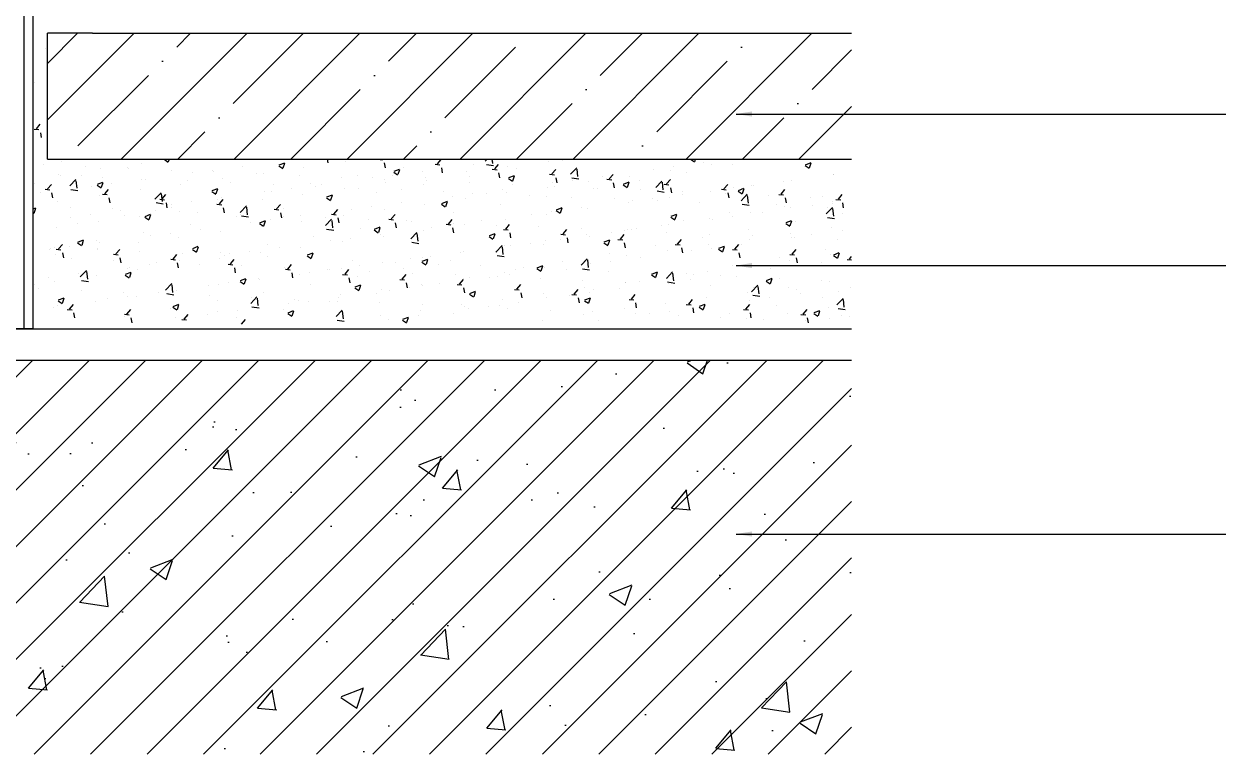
# Model space of a CAD drawing. Header units: metres. Extents: x 179535 to 180682, y 160703 to 163092.
# Drawn here: x 180025.4 to 180215.3, y 160746.4 to 160862.5 of the extents above; entities that cross this region are included whole.
import ezdxf

# ---------------------------------------------------------------- set-up
doc = ezdxf.new("R2010")
doc.units = ezdxf.units.M
for name, color, linetype in [('0节点3', 3, 'Continuous'), ('0节点填充', 251, 'Continuous'), ('10', 8, 'Continuous'), ('18', 4, 'Continuous'), ('3', 2, 'Continuous'), ('7', 7, 'Continuous')]:
    doc.layers.add(name, color=color, linetype=linetype)
doc.dimstyles.get("Standard").update_dxf_attribs({"dimtxt": 2.5, "dimasz": 2.5, "dimexe": 1.25, "dimexo": 0.625, "dimtad": 1, "dimcen": 2.5, "dimazin": 3, "dimtfac": 1, "dimtmove": 0, "dimatfit": 3})

msp = doc.modelspace()

# ---------------------------------------------------------------- hatches: boundary and pattern name
at = {"layer": '0节点填充'}
h = msp.add_hatch(dxfattribs=at)
h.set_pattern_fill('ANSI35', scale=2)
h.paths.add_polyline_path([(180156.97, 160861.05), (180036.27, 160861.05), (180029.11, 160861.05), (180029.11, 160841.05), (180156.97, 160841.05)])
h = msp.add_hatch(dxfattribs=at)
h.set_pattern_fill('ANSI31', scale=2)
h.paths.add_polyline_path([(179547.77, 160809.05), (179547.77, 160746.37), (180156.97, 160746.37), (180156.97, 160809.05)])
h = msp.add_hatch(dxfattribs=at)
h.set_pattern_fill('AR-CONC', scale=0.2)
h.paths.add_polyline_path([(179547.77, 160809.05), (179547.77, 160746.37), (180156.97, 160746.37), (180156.97, 160809.05)])

# ---------------------------------------------------------------- linework, layer by layer
at = {"layer": '0节点3'}
for p, q in [((180025.41, 160814.05, -6), (180025.36, 160979.97, -6.32)), ((180026.77, 160864.05, -5.67), (180026.77, 160814.05, -5.67)), ((180026.77, 160814.05, -5.67), (179976.77, 160814.05, -5.67))]:
    msp.add_line(p, q, dxfattribs=at)
at = {"layer": '0节点填充'}
for p, q in [((180028.76, 160858.63, -5.67), (180028.76, 160858.63, -5.67)), ((180027.09, 160853.23, -5.67), (180027.09, 160853.23, -5.67)), ((180026.97, 160845.79, -5.67), (180027.72, 160845.73, -5.67)), ((180027.35, 160845.84, -5.67), (180027.96, 160846.57, -5.67)), ((180028.18, 160844.45, -5.67), (180028.03, 160845.24, -5.67)), ((180028.44, 160840.14, -5.67), (180028.44, 160840.14, -5.67)), ((180031.4, 160840.7, -5.67), (180031.4, 160840.7, -5.67)), ((180035.22, 160839.85, -5.67), (180035.22, 160839.85, -5.67)), ((180037.51, 160839.5, -5.67), (180037.51, 160839.5, -5.67)), ((180041.87, 160839.69, -5.67), (180041.87, 160839.69, -5.67)), ((180041.99, 160839.57, -5.67), (180041.99, 160839.57, -5.67)), ((180044.03, 160840.39, -5.67), (180044.03, 160840.39, -5.67)), ((180047.66, 160841, -5.67), (180048.29, 160840.57, -5.67)), ((180048.36, 160840.66, -5.67), (180048.49, 160841.05, -5.67)), ((180049.27, 160840.96, -5.67), (180049.27, 160840.96, -5.67)), ((180060.08, 160839.91, -5.67), (180060.08, 160839.91, -5.67)), ((180065.91, 160839.98, -5.67), (180066.54, 160839.56, -5.67)), ((180065.96, 160840.12, -5.67), (180066.85, 160840.46, -5.67)), ((180066.61, 160839.64, -5.67), (180066.87, 160840.41, -5.67)), ((180068.1, 160840.97, -5.67), (180068.1, 160840.97, -5.67)), ((180069.82, 160839.63, -5.67), (180069.82, 160839.63, -5.67)), ((180073.72, 160840.46, -5.67), (180073.61, 160841.05, -5.67)), ((180076.42, 160840.59, -5.67), (180076.42, 160840.59, -5.67)), ((180081.62, 160841.01, -5.67), (180082.38, 160840.94, -5.67)), ((180082.83, 160839.67, -5.67), (180082.69, 160840.46, -5.67)), ((180084.22, 160839.1, -5.67), (180085.1, 160839.45, -5.67)), ((180084.86, 160838.62, -5.67), (180085.12, 160839.39, -5.67)), ((180085.78, 160839.74, -5.67), (180085.78, 160839.74, -5.67)), ((180090.73, 160840.21, -5.67), (180091.49, 160840.15, -5.67)), ((180091.11, 160840.26, -5.67), (180091.72, 160840.99, -5.67)), ((180091.94, 160838.87, -5.67), (180091.8, 160839.66, -5.67)), ((180093.19, 160841.01, -5.67), (180093.19, 160841.01, -5.67)), ((180096.78, 160840.17, -5.67), (180096.78, 160840.17, -5.67)), ((180098.73, 160840.72, -5.67), (180099.04, 160841.05, -5.67)), ((180098.92, 160840.17, -5.67), (180100.05, 160840, -5.67)), ((180099.91, 160840.36, -5.67), (180099.83, 160841.05, -5.67)), ((180099.84, 160839.42, -5.67), (180100.6, 160839.35, -5.67)), ((180099.96, 160840.59, -5.67), (180099.96, 160840.59, -5.67)), ((180100.22, 160839.47, -5.67), (180100.83, 160840.2, -5.67)), ((180102.32, 160839.91, -5.67), (180102.32, 160839.91, -5.67)), ((180103.64, 160839.49, -5.67), (180103.64, 160839.49, -5.67)), ((180108.73, 160840.73, -5.67), (180108.73, 160840.73, -5.67)), ((180109.33, 160838.67, -5.67), (180109.94, 160839.4, -5.67)), ((180111.05, 160840.76, -5.67), (180111.05, 160840.76, -5.67)), ((180112.28, 160838.62, -5.67), (180113.27, 160839.65, -5.67)), ((180113.46, 160838.26, -5.67), (180113.32, 160839.46, -5.67)), ((180125.46, 160839.38, -5.67), (180125.46, 160839.38, -5.67)), ((180128.64, 160839.8, -5.67), (180128.64, 160839.8, -5.67)), ((180131.34, 160841.03, -5.67), (180131.97, 160840.6, -5.67)), ((180132.03, 160840.68, -5.67), (180132.16, 160841.05, -5.67)), ((180133.45, 160840.43, -5.67), (180133.45, 160840.43, -5.67)), ((180134.71, 160840.11, -5.67), (180134.71, 160840.11, -5.67)), ((180138.11, 160840.13, -5.67), (180138.11, 160840.13, -5.67)), ((180141.23, 160841, -5.67), (180141.23, 160841, -5.67)), ((180149.59, 160840.01, -5.67), (180150.22, 160839.59, -5.67)), ((180149.64, 160840.15, -5.67), (180150.53, 160840.49, -5.67)), ((180150.29, 160839.67, -5.67), (180150.54, 160840.43, -5.67)), ((180030.91, 160838.54, -5.67), (180030.91, 160838.54, -5.67)), ((180031.11, 160838.43, -5.67), (180031.11, 160838.43, -5.67)), ((180032.64, 160836.76, -5.67), (180033.63, 160837.79, -5.67)), ((180033.82, 160836.39, -5.67), (180033.68, 160837.6, -5.67)), ((180034.46, 160838.42, -5.67), (180034.46, 160838.42, -5.67)), ((180037.89, 160838.15, -5.67), (180037.89, 160838.15, -5.67)), ((180044.07, 160837.8, -5.67), (180044.07, 160837.8, -5.67)), ((180044.67, 160837.86, -5.67), (180044.67, 160837.86, -5.67)), ((180048.77, 160839.28, -5.67), (180048.77, 160839.28, -5.67)), ((180051.45, 160837.58, -5.67), (180051.45, 160837.58, -5.67)), ((180052.09, 160838.86, -5.67), (180052.09, 160838.86, -5.67)), ((180055.27, 160839.28, -5.67), (180055.27, 160839.28, -5.67)), ((180055.55, 160838.99, -5.67), (180055.55, 160838.99, -5.67)), ((180056.89, 160837.93, -5.67), (180056.89, 160837.93, -5.67)), ((180062.33, 160838.71, -5.67), (180062.33, 160838.71, -5.67)), ((180063.41, 160838.82, -5.67), (180063.41, 160838.82, -5.67)), ((180069.11, 160838.42, -5.67), (180069.11, 160838.42, -5.67)), ((180075.89, 160838.14, -5.67), (180075.89, 160838.14, -5.67)), ((180078.38, 160838.47, -5.67), (180078.38, 160838.47, -5.67)), ((180080.77, 160838.07, -5.67), (180080.77, 160838.07, -5.67)), ((180082.67, 160837.85, -5.67), (180082.67, 160837.85, -5.67)), ((180083.95, 160838.48, -5.67), (180083.95, 160838.48, -5.67)), ((180084.16, 160838.97, -5.67), (180084.79, 160838.54, -5.67)), ((180088.76, 160839.12, -5.67), (180088.76, 160839.12, -5.67)), ((180089.2, 160838.07, -5.67), (180089.2, 160838.07, -5.67)), ((180089.45, 160837.56, -5.67), (180089.45, 160837.56, -5.67)), ((180095.8, 160839.02, -5.67), (180095.8, 160839.02, -5.67)), ((180096.23, 160838.22, -5.67), (180096.23, 160838.22, -5.67)), ((180101.05, 160838.07, -5.67), (180100.9, 160838.87, -5.67)), ((180102.41, 160837.95, -5.67), (180103.04, 160837.52, -5.67)), ((180102.47, 160838.09, -5.67), (180103.36, 160838.43, -5.67)), ((180103.11, 160837.6, -5.67), (180103.37, 160838.37, -5.67)), ((180108.95, 160838.62, -5.67), (180109.71, 160838.55, -5.67)), ((180110.16, 160837.27, -5.67), (180110.01, 160838.07, -5.67)), ((180112.47, 160838.07, -5.67), (180113.6, 160837.89, -5.67)), ((180112.63, 160837.69, -5.67), (180112.63, 160837.69, -5.67)), ((180115.17, 160837.45, -5.67), (180115.17, 160837.45, -5.67)), ((180117.44, 160838.32, -5.67), (180117.44, 160838.32, -5.67)), ((180118.06, 160837.82, -5.67), (180118.82, 160837.76, -5.67)), ((180118.44, 160837.87, -5.67), (180119.05, 160838.6, -5.67)), ((180121.69, 160838.34, -5.67), (180121.69, 160838.34, -5.67)), ((180123.3, 160837.59, -5.67), (180123.3, 160837.59, -5.67)), ((180125.84, 160836.52, -5.67), (180126.82, 160837.55, -5.67)), ((180127.55, 160837.08, -5.67), (180128.16, 160837.81, -5.67)), ((180128.11, 160839.16, -5.67), (180128.11, 160839.16, -5.67)), ((180130.71, 160838.86, -5.67), (180130.71, 160838.86, -5.67)), ((180146.12, 160837.53, -5.67), (180146.12, 160837.53, -5.67)), ((180147.49, 160837.59, -5.67), (180147.49, 160837.59, -5.67)), ((180154.08, 160838.54, -5.67), (180154.08, 160838.54, -5.67)), ((180154.14, 160838.59, -5.67), (180154.14, 160838.59, -5.67)), ((180027.06, 160837.14, -5.67), (180027.06, 160837.14, -5.67)), ((180028.06, 160835.7, -5.67), (180028.06, 160835.7, -5.67)), ((180028.73, 160836.24, -5.67), (180029.49, 160836.17, -5.67)), ((180029.11, 160836.29, -5.67), (180029.72, 160837.02, -5.67)), ((180029.94, 160834.89, -5.67), (180029.79, 160835.69, -5.67)), ((180032.83, 160836.21, -5.67), (180033.96, 160836.03, -5.67)), ((180036.08, 160836.75, -5.67), (180036.08, 160836.75, -5.67)), ((180036.99, 160836.9, -5.67), (180037.62, 160836.48, -5.67)), ((180037.04, 160837.04, -5.67), (180037.93, 160837.38, -5.67)), ((180037.69, 160836.56, -5.67), (180037.94, 160837.33, -5.67)), ((180038.22, 160835.49, -5.67), (180038.83, 160836.22, -5.67)), ((180039.26, 160837.17, -5.67), (180039.26, 160837.17, -5.67)), ((180043.88, 160836.16, -5.67), (180043.88, 160836.16, -5.67)), ((180046.2, 160834.66, -5.67), (180047.18, 160835.69, -5.67)), ((180050.29, 160836.98, -5.67), (180050.29, 160836.98, -5.67)), ((180055.24, 160835.89, -5.67), (180055.87, 160835.46, -5.67)), ((180055.29, 160836.03, -5.67), (180056.18, 160836.37, -5.67)), ((180055.94, 160835.54, -5.67), (180056.19, 160836.31, -5.67)), ((180058.23, 160837.29, -5.67), (180058.23, 160837.29, -5.67)), ((180063.56, 160835.92, -5.67), (180063.56, 160835.92, -5.67)), ((180064.76, 160835.96, -5.67), (180064.76, 160835.96, -5.67)), ((180065.01, 160837, -5.67), (180065.01, 160837, -5.67)), ((180067.94, 160836.38, -5.67), (180067.94, 160836.38, -5.67)), ((180070.97, 160837.2, -5.67), (180070.97, 160837.2, -5.67)), ((180071.79, 160836.72, -5.67), (180071.79, 160836.72, -5.67)), ((180072.75, 160837.01, -5.67), (180072.75, 160837.01, -5.67)), ((180076.26, 160836.36, -5.67), (180076.26, 160836.36, -5.67)), ((180078.57, 160836.43, -5.67), (180078.57, 160836.43, -5.67)), ((180081.42, 160835.68, -5.67), (180081.42, 160835.68, -5.67)), ((180082.79, 160837.25, -5.67), (180082.79, 160837.25, -5.67)), ((180085.35, 160836.14, -5.67), (180085.35, 160836.14, -5.67)), ((180088.83, 160836.95, -5.67), (180088.83, 160836.95, -5.67)), ((180092.13, 160835.86, -5.67), (180092.13, 160835.86, -5.67)), ((180096.23, 160837.28, -5.67), (180096.23, 160837.28, -5.67)), ((180096.62, 160835.58, -5.67), (180096.62, 160835.58, -5.67)), ((180098.91, 160835.57, -5.67), (180098.91, 160835.57, -5.67)), ((180101.43, 160836.22, -5.67), (180101.43, 160836.22, -5.67)), ((180102.16, 160835.68, -5.67), (180102.16, 160835.68, -5.67)), ((180103.01, 160836.99, -5.67), (180103.01, 160836.99, -5.67)), ((180108.58, 160836.5, -5.67), (180108.58, 160836.5, -5.67)), ((180109.45, 160837.27, -5.67), (180109.45, 160837.27, -5.67)), ((180109.79, 160836.7, -5.67), (180109.79, 160836.7, -5.67)), ((180115.9, 160836.32, -5.67), (180115.9, 160836.32, -5.67)), ((180116.57, 160836.42, -5.67), (180116.57, 160836.42, -5.67)), ((180119.27, 160836.48, -5.67), (180119.12, 160837.27, -5.67)), ((180120.66, 160836.93, -5.67), (180121.3, 160836.51, -5.67)), ((180120.72, 160837.07, -5.67), (180121.61, 160837.41, -5.67)), ((180121.36, 160836.59, -5.67), (180121.62, 160837.35, -5.67)), ((180123.35, 160836.13, -5.67), (180123.35, 160836.13, -5.67)), ((180126.03, 160835.97, -5.67), (180127.16, 160835.79, -5.67)), ((180127.02, 160836.15, -5.67), (180126.88, 160837.36, -5.67)), ((180127.17, 160837.03, -5.67), (180127.93, 160836.96, -5.67)), ((180128.38, 160835.68, -5.67), (180128.23, 160836.48, -5.67)), ((180130.13, 160835.84, -5.67), (180130.13, 160835.84, -5.67)), ((180134.55, 160835.88, -5.67), (180134.55, 160835.88, -5.67)), ((180136.28, 160836.23, -5.67), (180137.04, 160836.16, -5.67)), ((180136.66, 160836.28, -5.67), (180137.27, 160837.01, -5.67)), ((180136.91, 160835.56, -5.67), (180136.91, 160835.56, -5.67)), ((180137.49, 160834.88, -5.67), (180137.34, 160835.68, -5.67)), ((180138.13, 160836.48, -5.67), (180138.13, 160836.48, -5.67)), ((180138.92, 160835.92, -5.67), (180139.55, 160835.49, -5.67)), ((180138.97, 160836.05, -5.67), (180139.86, 160836.39, -5.67)), ((180139.61, 160835.57, -5.67), (180139.87, 160836.34, -5.67)), ((180141.07, 160836.78, -5.67), (180141.07, 160836.78, -5.67)), ((180141.31, 160836.9, -5.67), (180141.31, 160836.9, -5.67)), ((180145.77, 160835.48, -5.67), (180146.38, 160836.21, -5.67)), ((180030.76, 160834.32, -5.67), (180030.76, 160834.32, -5.67)), ((180037.36, 160835.27, -5.67), (180037.36, 160835.27, -5.67)), ((180037.84, 160835.44, -5.67), (180038.6, 160835.38, -5.67)), ((180039.05, 160834.1, -5.67), (180038.9, 160834.89, -5.67)), ((180046.39, 160834.11, -5.67), (180047.52, 160833.93, -5.67)), ((180046.95, 160834.64, -5.67), (180047.71, 160834.58, -5.67)), ((180047.38, 160834.29, -5.67), (180047.24, 160835.5, -5.67)), ((180047.33, 160834.7, -5.67), (180047.94, 160835.42, -5.67)), ((180048.16, 160833.3, -5.67), (180048.01, 160834.1, -5.67)), ((180048.75, 160833.85, -5.67), (180048.75, 160833.85, -5.67)), ((180051.93, 160834.27, -5.67), (180051.93, 160834.27, -5.67)), ((180056.06, 160833.85, -5.67), (180056.81, 160833.78, -5.67)), ((180056.16, 160834.65, -5.67), (180056.16, 160834.65, -5.67)), ((180056.44, 160833.9, -5.67), (180057.05, 160834.63, -5.67)), ((180056.73, 160833.7, -5.67), (180056.73, 160833.7, -5.67)), ((180056.74, 160834.9, -5.67), (180056.74, 160834.9, -5.67)), ((180063.25, 160834.59, -5.67), (180063.25, 160834.59, -5.67)), ((180065.54, 160833.1, -5.67), (180066.16, 160833.83, -5.67)), ((180069.67, 160835.41, -5.67), (180069.67, 160835.41, -5.67)), ((180073.49, 160834.87, -5.67), (180074.12, 160834.44, -5.67)), ((180073.54, 160835.01, -5.67), (180074.43, 160835.35, -5.67)), ((180074.01, 160834.41, -5.67), (180074.01, 160834.41, -5.67)), ((180074.19, 160834.53, -5.67), (180074.45, 160835.29, -5.67)), ((180085.42, 160834.11, -5.67), (180085.42, 160834.11, -5.67)), ((180089.05, 160833.84, -5.67), (180089.05, 160833.84, -5.67)), ((180091.74, 160833.85, -5.67), (180092.37, 160833.43, -5.67)), ((180091.8, 160833.99, -5.67), (180092.69, 160834.33, -5.67)), ((180092.44, 160833.51, -5.67), (180092.7, 160834.28, -5.67)), ((180093.44, 160835.16, -5.67), (180093.44, 160835.16, -5.67)), ((180095.64, 160834.79, -5.67), (180095.64, 160834.79, -5.67)), ((180101.08, 160833.78, -5.67), (180101.08, 160833.78, -5.67)), ((180105.69, 160835.28, -5.67), (180105.69, 160835.28, -5.67)), ((180108.49, 160835.05, -5.67), (180108.49, 160835.05, -5.67)), ((180112.47, 160835, -5.67), (180112.47, 160835, -5.67)), ((180119.25, 160834.71, -5.67), (180119.25, 160834.71, -5.67)), ((180121.54, 160834.12, -5.67), (180121.54, 160834.12, -5.67)), ((180122.12, 160834.37, -5.67), (180122.12, 160834.37, -5.67)), ((180125.3, 160834.79, -5.67), (180125.3, 160834.79, -5.67)), ((180126.03, 160834.42, -5.67), (180126.03, 160834.42, -5.67)), ((180127.95, 160834.93, -5.67), (180127.95, 160834.93, -5.67)), ((180130.11, 160835.42, -5.67), (180130.11, 160835.42, -5.67)), ((180132.81, 160834.14, -5.67), (180132.81, 160834.14, -5.67)), ((180139.39, 160834.42, -5.67), (180140.38, 160835.45, -5.67)), ((180139.58, 160833.87, -5.67), (180140.71, 160833.69, -5.67)), ((180139.59, 160833.85, -5.67), (180139.59, 160833.85, -5.67)), ((180140.57, 160834.05, -5.67), (180140.43, 160835.26, -5.67)), ((180143.69, 160835.27, -5.67), (180143.69, 160835.27, -5.67)), ((180145, 160833.83, -5.67), (180145, 160833.83, -5.67)), ((180145.39, 160835.43, -5.67), (180146.14, 160835.36, -5.67)), ((180146.6, 160834.09, -5.67), (180146.45, 160834.88, -5.67)), ((180150.47, 160834.98, -5.67), (180150.47, 160834.98, -5.67)), ((180152.4, 160835.1, -5.67), (180152.4, 160835.1, -5.67)), ((180153.93, 160834.31, -5.67), (180153.93, 160834.31, -5.67)), ((180153.98, 160834, -5.67), (180153.98, 160834, -5.67)), ((180154.49, 160834.63, -5.67), (180155.25, 160834.57, -5.67)), ((180154.88, 160834.68, -5.67), (180155.49, 160835.41, -5.67)), ((180155.71, 160833.29, -5.67), (180155.56, 160834.09, -5.67)), ((180026.77, 160833.1, -5.67), (180027.26, 160833.29, -5.67)), ((180026.77, 160832.5, -5.67), (180026.95, 160832.38, -5.67)), ((180027.01, 160832.46, -5.67), (180027.27, 160833.23, -5.67)), ((180032.69, 160833.4, -5.67), (180032.69, 160833.4, -5.67)), ((180032.74, 160831.74, -5.67), (180032.74, 160831.74, -5.67)), ((180035.92, 160832.16, -5.67), (180035.92, 160832.16, -5.67)), ((180039.47, 160833.11, -5.67), (180039.47, 160833.11, -5.67)), ((180040.73, 160832.79, -5.67), (180040.73, 160832.79, -5.67)), ((180041.34, 160832.11, -5.67), (180041.34, 160832.11, -5.67)), ((180043.72, 160831.93, -5.67), (180043.72, 160831.93, -5.67)), ((180044.57, 160831.79, -5.67), (180045.2, 160831.37, -5.67)), ((180044.62, 160831.93, -5.67), (180045.51, 160832.27, -5.67)), ((180045.27, 160831.45, -5.67), (180045.52, 160832.21, -5.67)), ((180046.25, 160832.83, -5.67), (180046.25, 160832.83, -5.67)), ((180048.75, 160833.38, -5.67), (180048.75, 160833.38, -5.67)), ((180050.14, 160832.75, -5.67), (180050.14, 160832.75, -5.67)), ((180053.03, 160832.54, -5.67), (180053.03, 160832.54, -5.67)), ((180057.27, 160832.5, -5.67), (180057.12, 160833.3, -5.67)), ((180059.2, 160831.86, -5.67), (180059.2, 160831.86, -5.67)), ((180059.75, 160832.56, -5.67), (180060.74, 160833.59, -5.67)), ((180059.81, 160832.25, -5.67), (180059.81, 160832.25, -5.67)), ((180059.94, 160832, -5.67), (180061.07, 160831.83, -5.67)), ((180060.93, 160832.19, -5.67), (180060.79, 160833.4, -5.67)), ((180065.16, 160833.05, -5.67), (180065.92, 160832.98, -5.67)), ((180066.38, 160831.71, -5.67), (180066.23, 160832.5, -5.67)), ((180066.59, 160831.97, -5.67), (180066.59, 160831.97, -5.67)), ((180066.61, 160833.14, -5.67), (180066.61, 160833.14, -5.67)), ((180069.41, 160832, -5.67), (180069.41, 160832, -5.67)), ((180074.27, 160832.25, -5.67), (180075.03, 160832.19, -5.67)), ((180074.65, 160832.3, -5.67), (180075.27, 160833.03, -5.67)), ((180076.11, 160832.13, -5.67), (180076.11, 160832.13, -5.67)), ((180077.43, 160833.06, -5.67), (180077.43, 160833.06, -5.67)), ((180080.61, 160833.48, -5.67), (180080.61, 160833.48, -5.67)), ((180082.63, 160833.03, -5.67), (180082.63, 160833.03, -5.67)), ((180083.76, 160831.51, -5.67), (180084.38, 160832.24, -5.67)), ((180093.68, 160832.5, -5.67), (180093.68, 160832.5, -5.67)), ((180106.11, 160832.26, -5.67), (180106.11, 160832.26, -5.67)), ((180108.42, 160832.27, -5.67), (180108.42, 160832.27, -5.67)), ((180109.29, 160832.68, -5.67), (180109.29, 160832.68, -5.67)), ((180109.99, 160832.84, -5.67), (180110.63, 160832.41, -5.67)), ((180110.05, 160832.97, -5.67), (180110.94, 160833.32, -5.67)), ((180110.69, 160832.49, -5.67), (180110.95, 160833.26, -5.67)), ((180114.1, 160833.31, -5.67), (180114.1, 160833.31, -5.67)), ((180115.02, 160833.22, -5.67), (180115.02, 160833.22, -5.67)), ((180128.25, 160831.82, -5.67), (180128.88, 160831.39, -5.67)), ((180128.3, 160831.96, -5.67), (180129.19, 160832.3, -5.67)), ((180128.94, 160831.47, -5.67), (180129.2, 160832.24, -5.67)), ((180137.59, 160832.56, -5.67), (180137.59, 160832.56, -5.67)), ((180137.97, 160831.89, -5.67), (180137.97, 160831.89, -5.67)), ((180140.92, 160832.55, -5.67), (180140.92, 160832.55, -5.67)), ((180142.78, 160832.52, -5.67), (180142.78, 160832.52, -5.67)), ((180146.37, 160833.57, -5.67), (180146.37, 160833.57, -5.67)), ((180147.33, 160833.36, -5.67), (180147.33, 160833.36, -5.67)), ((180150.8, 160833.58, -5.67), (180150.8, 160833.58, -5.67)), ((180152.94, 160832.31, -5.67), (180153.93, 160833.35, -5.67)), ((180153.13, 160831.76, -5.67), (180154.26, 160831.59, -5.67)), ((180153.14, 160833.28, -5.67), (180153.14, 160833.28, -5.67)), ((180154.13, 160831.95, -5.67), (180153.99, 160833.16, -5.67)), ((180155.45, 160832.31, -5.67), (180155.45, 160832.31, -5.67)), ((180030.6, 160830.09, -5.67), (180030.6, 160830.09, -5.67)), ((180033.94, 160830.84, -5.67), (180033.94, 160830.84, -5.67)), ((180037.2, 160831.04, -5.67), (180037.2, 160831.04, -5.67)), ((180051.79, 160830.59, -5.67), (180051.79, 160830.59, -5.67)), ((180053.4, 160829.89, -5.67), (180053.4, 160829.89, -5.67)), ((180061.42, 160830.95, -5.67), (180061.42, 160830.95, -5.67)), ((180062.82, 160830.77, -5.67), (180063.45, 160830.35, -5.67)), ((180062.87, 160830.91, -5.67), (180063.76, 160831.25, -5.67)), ((180063.1, 160830.37, -5.67), (180063.1, 160830.37, -5.67)), ((180063.52, 160830.43, -5.67), (180063.78, 160831.2, -5.67)), ((180064.6, 160831.37, -5.67), (180064.6, 160831.37, -5.67)), ((180069.51, 160831.18, -5.67), (180069.51, 160831.18, -5.67)), ((180073.3, 160830.45, -5.67), (180074.29, 160831.48, -5.67)), ((180073.37, 160831.68, -5.67), (180073.37, 160831.68, -5.67)), ((180073.49, 160829.9, -5.67), (180074.62, 160829.73, -5.67)), ((180074.49, 160830.09, -5.67), (180074.35, 160831.29, -5.67)), ((180075.49, 160830.91, -5.67), (180075.34, 160831.71, -5.67)), ((180078.86, 160829.96, -5.67), (180078.86, 160829.96, -5.67)), ((180080.15, 160831.39, -5.67), (180080.15, 160831.39, -5.67)), ((180081.13, 160829.89, -5.67), (180082.01, 160830.24, -5.67)), ((180081.77, 160829.41, -5.67), (180082.03, 160830.18, -5.67)), ((180083.38, 160831.46, -5.67), (180084.14, 160831.39, -5.67)), ((180084.59, 160830.11, -5.67), (180084.45, 160830.91, -5.67)), ((180086.27, 160831.23, -5.67), (180086.27, 160831.23, -5.67)), ((180086.92, 160831.11, -5.67), (180086.92, 160831.11, -5.67)), ((180090.1, 160830.16, -5.67), (180090.1, 160830.16, -5.67)), ((180092.49, 160830.66, -5.67), (180093.25, 160830.59, -5.67)), ((180092.87, 160830.71, -5.67), (180093.48, 160831.44, -5.67)), ((180093.28, 160830.57, -5.67), (180093.28, 160830.57, -5.67)), ((180093.7, 160829.32, -5.67), (180093.56, 160830.11, -5.67)), ((180093.7, 160830.82, -5.67), (180093.7, 160830.82, -5.67)), ((180095.49, 160830.56, -5.67), (180095.49, 160830.56, -5.67)), ((180098.09, 160831.21, -5.67), (180098.09, 160831.21, -5.67)), ((180100.48, 160830.53, -5.67), (180100.48, 160830.53, -5.67)), ((180101.6, 160829.86, -5.67), (180102.36, 160829.8, -5.67)), ((180101.98, 160829.91, -5.67), (180102.59, 160830.64, -5.67)), ((180102.01, 160831.46, -5.67), (180102.01, 160831.46, -5.67)), ((180107.26, 160830.25, -5.67), (180107.26, 160830.25, -5.67)), ((180111.09, 160829.12, -5.67), (180111.7, 160829.85, -5.67)), ((180114.04, 160829.96, -5.67), (180114.04, 160829.96, -5.67)), ((180121.39, 160829.89, -5.67), (180121.39, 160829.89, -5.67)), ((180122.78, 160830.01, -5.67), (180122.78, 160830.01, -5.67)), ((180126.77, 160830.41, -5.67), (180126.77, 160830.41, -5.67)), ((180127.8, 160830.7, -5.67), (180127.8, 160830.7, -5.67)), ((180130.18, 160831.28, -5.67), (180130.18, 160831.28, -5.67)), ((180134.4, 160831.65, -5.67), (180134.4, 160831.65, -5.67)), ((180134.79, 160831.47, -5.67), (180134.79, 160831.47, -5.67)), ((180146.5, 160830.8, -5.67), (180147.13, 160830.38, -5.67)), ((180146.55, 160830.94, -5.67), (180147.44, 160831.28, -5.67)), ((180147.19, 160830.46, -5.67), (180147.45, 160831.22, -5.67)), ((180148.04, 160831.04, -5.67), (180148.04, 160831.04, -5.67)), ((180153.77, 160830.09, -5.67), (180153.77, 160830.09, -5.67)), ((180033.95, 160827.83, -5.67), (180034.84, 160828.17, -5.67)), ((180034.6, 160827.35, -5.67), (180034.85, 160828.12, -5.67)), ((180036.98, 160828.05, -5.67), (180036.98, 160828.05, -5.67)), ((180044.39, 160829.32, -5.67), (180044.39, 160829.32, -5.67)), ((180045.41, 160828.84, -5.67), (180045.41, 160828.84, -5.67)), ((180048.59, 160829.26, -5.67), (180048.59, 160829.26, -5.67)), ((180049.98, 160828.52, -5.67), (180049.98, 160828.52, -5.67)), ((180056.58, 160829.47, -5.67), (180056.58, 160829.47, -5.67)), ((180071.46, 160828.69, -5.67), (180071.46, 160828.69, -5.67)), ((180074.09, 160828.05, -5.67), (180074.09, 160828.05, -5.67)), ((180077.27, 160828.47, -5.67), (180077.27, 160828.47, -5.67)), ((180081.07, 160829.76, -5.67), (180081.7, 160829.33, -5.67)), ((180082.08, 160829.1, -5.67), (180082.08, 160829.1, -5.67)), ((180082.48, 160828.8, -5.67), (180082.48, 160828.8, -5.67)), ((180086.86, 160828.35, -5.67), (180087.85, 160829.38, -5.67)), ((180088.04, 160827.99, -5.67), (180087.9, 160829.19, -5.67)), ((180088.89, 160829.61, -5.67), (180088.89, 160829.61, -5.67)), ((180099.32, 160828.74, -5.67), (180099.95, 160828.31, -5.67)), ((180099.38, 160828.88, -5.67), (180100.27, 160829.22, -5.67)), ((180100.02, 160828.4, -5.67), (180100.28, 160829.16, -5.67)), ((180102.81, 160828.52, -5.67), (180102.67, 160829.31, -5.67)), ((180108.27, 160828.04, -5.67), (180108.27, 160828.04, -5.67)), ((180110.71, 160829.07, -5.67), (180111.47, 160829, -5.67)), ((180110.76, 160828.31, -5.67), (180110.76, 160828.31, -5.67)), ((180111.92, 160827.72, -5.67), (180111.78, 160828.52, -5.67)), ((180114.86, 160828.99, -5.67), (180114.86, 160828.99, -5.67)), ((180115.37, 160828.74, -5.67), (180115.37, 160828.74, -5.67)), ((180117.63, 160827.86, -5.67), (180118.52, 160828.2, -5.67)), ((180118.27, 160827.38, -5.67), (180118.53, 160828.15, -5.67)), ((180118.78, 160829.36, -5.67), (180118.78, 160829.36, -5.67)), ((180119.82, 160828.27, -5.67), (180120.58, 160828.2, -5.67)), ((180120.2, 160828.32, -5.67), (180120.81, 160829.05, -5.67)), ((180120.82, 160829.68, -5.67), (180120.82, 160829.68, -5.67)), ((180121.96, 160829.78, -5.67), (180121.96, 160829.78, -5.67)), ((180127.6, 160829.39, -5.67), (180127.6, 160829.39, -5.67)), ((180129.31, 160827.52, -5.67), (180129.92, 160828.25, -5.67)), ((180133.23, 160828.5, -5.67), (180133.23, 160828.5, -5.67)), ((180134.38, 160829.1, -5.67), (180134.38, 160829.1, -5.67)), ((180140.63, 160829.77, -5.67), (180140.63, 160829.77, -5.67)), ((180140.76, 160828.32, -5.67), (180140.76, 160828.32, -5.67)), ((180141.16, 160828.82, -5.67), (180141.16, 160828.82, -5.67)), ((180147.18, 160829.13, -5.67), (180147.18, 160829.13, -5.67)), ((180147.46, 160828.57, -5.67), (180147.46, 160828.57, -5.67)), ((180147.94, 160828.53, -5.67), (180147.94, 160828.53, -5.67)), ((180150.64, 160828.99, -5.67), (180150.64, 160828.99, -5.67)), ((180154.72, 160828.24, -5.67), (180154.72, 160828.24, -5.67)), ((180155.45, 160829.62, -5.67), (180155.45, 160829.62, -5.67)), ((180029.4, 160826.73, -5.67), (180029.4, 160826.73, -5.67)), ((180029.57, 160826.78, -5.67), (180029.57, 160826.78, -5.67)), ((180030.22, 160826.91, -5.67), (180030.22, 160826.91, -5.67)), ((180030.49, 160826.69, -5.67), (180031.25, 160826.62, -5.67)), ((180030.87, 160826.74, -5.67), (180031.48, 160827.47, -5.67)), ((180031.7, 160825.34, -5.67), (180031.55, 160826.14, -5.67)), ((180032.58, 160827.15, -5.67), (180032.58, 160827.15, -5.67)), ((180033.9, 160827.7, -5.67), (180034.53, 160827.27, -5.67)), ((180036.99, 160826.62, -5.67), (180036.99, 160826.62, -5.67)), ((180037.05, 160826.81, -5.67), (180037.05, 160826.81, -5.67)), ((180037.39, 160827.79, -5.67), (180037.39, 160827.79, -5.67)), ((180039.98, 160825.94, -5.67), (180040.59, 160826.67, -5.67)), ((180043.57, 160827.71, -5.67), (180043.57, 160827.71, -5.67)), ((180043.77, 160826.34, -5.67), (180043.77, 160826.34, -5.67)), ((180050.55, 160826.05, -5.67), (180050.55, 160826.05, -5.67)), ((180052.15, 160826.68, -5.67), (180052.78, 160826.25, -5.67)), ((180052.2, 160826.82, -5.67), (180053.09, 160827.16, -5.67)), ((180052.85, 160826.33, -5.67), (180053.1, 160827.1, -5.67)), ((180056.64, 160826.15, -5.67), (180056.64, 160826.15, -5.67)), ((180061.26, 160826.36, -5.67), (180061.26, 160826.36, -5.67)), ((180062.94, 160826.14, -5.67), (180062.94, 160826.14, -5.67)), ((180064.05, 160827.42, -5.67), (180064.05, 160827.42, -5.67)), ((180066.07, 160826.99, -5.67), (180066.07, 160826.99, -5.67)), ((180069.36, 160826.95, -5.67), (180069.36, 160826.95, -5.67)), ((180070.45, 160825.8, -5.67), (180071.34, 160826.14, -5.67)), ((180071.1, 160825.32, -5.67), (180071.36, 160826.08, -5.67)), ((180075.96, 160827.9, -5.67), (180075.96, 160827.9, -5.67)), ((180087.05, 160827.8, -5.67), (180088.18, 160827.63, -5.67)), ((180094.75, 160826.2, -5.67), (180094.75, 160826.2, -5.67)), ((180095.33, 160826.34, -5.67), (180095.33, 160826.34, -5.67)), ((180100.41, 160826.25, -5.67), (180101.4, 160827.28, -5.67)), ((180100.56, 160826.2, -5.67), (180100.56, 160826.2, -5.67)), ((180101.59, 160825.88, -5.67), (180101.45, 160827.09, -5.67)), ((180101.85, 160827.23, -5.67), (180101.85, 160827.23, -5.67)), ((180102.77, 160827.25, -5.67), (180102.77, 160827.25, -5.67)), ((180105.95, 160827.67, -5.67), (180105.95, 160827.67, -5.67)), ((180107.96, 160827.47, -5.67), (180107.96, 160827.47, -5.67)), ((180117.57, 160827.72, -5.67), (180118.21, 160827.3, -5.67)), ((180121.03, 160826.92, -5.67), (180120.88, 160827.72, -5.67)), ((180125.82, 160827.22, -5.67), (180125.82, 160827.22, -5.67)), ((180127.65, 160826.47, -5.67), (180127.65, 160826.47, -5.67)), ((180128.93, 160827.47, -5.67), (180129.69, 160827.41, -5.67)), ((180130.14, 160826.13, -5.67), (180129.99, 160826.92, -5.67)), ((180131.45, 160826.46, -5.67), (180131.45, 160826.46, -5.67)), ((180134.24, 160827.43, -5.67), (180134.24, 160827.43, -5.67)), ((180134.63, 160826.88, -5.67), (180134.63, 160826.88, -5.67)), ((180135.83, 160826.71, -5.67), (180136.46, 160826.28, -5.67)), ((180135.88, 160826.84, -5.67), (180136.77, 160827.18, -5.67)), ((180136.52, 160826.36, -5.67), (180136.78, 160827.13, -5.67)), ((180138.04, 160826.68, -5.67), (180138.8, 160826.61, -5.67)), ((180138.42, 160826.73, -5.67), (180139.03, 160827.46, -5.67)), ((180139.25, 160825.33, -5.67), (180139.1, 160826.13, -5.67)), ((180139.44, 160827.51, -5.67), (180139.44, 160827.51, -5.67)), ((180147.53, 160825.93, -5.67), (180148.14, 160826.66, -5.67)), ((180152.89, 160826.59, -5.67), (180152.89, 160826.59, -5.67)), ((180154.13, 160825.83, -5.67), (180155.02, 160826.17, -5.67)), ((180154.78, 160825.34, -5.67), (180155.03, 160826.11, -5.67)), ((180030.45, 160825.86, -5.67), (180030.45, 160825.86, -5.67)), ((180032.89, 160825.2, -5.67), (180032.89, 160825.2, -5.67)), ((180039.6, 160825.89, -5.67), (180040.36, 160825.82, -5.67)), ((180039.67, 160824.92, -5.67), (180039.67, 160824.92, -5.67)), ((180040.81, 160824.54, -5.67), (180040.66, 160825.34, -5.67)), ((180045.25, 160824.25, -5.67), (180045.25, 160824.25, -5.67)), ((180046.45, 160824.63, -5.67), (180046.45, 160824.63, -5.67)), ((180048.71, 160825.09, -5.67), (180049.47, 160825.03, -5.67)), ((180049.09, 160825.14, -5.67), (180049.7, 160825.87, -5.67)), ((180049.24, 160824.88, -5.67), (180049.24, 160824.88, -5.67)), ((180049.92, 160823.75, -5.67), (180049.77, 160824.54, -5.67)), ((180049.83, 160824.29, -5.67), (180049.83, 160824.29, -5.67)), ((180050.06, 160824.88, -5.67), (180050.06, 160824.88, -5.67)), ((180053.23, 160824.34, -5.67), (180053.23, 160824.34, -5.67)), ((180056.42, 160825.24, -5.67), (180056.42, 160825.24, -5.67)), ((180057.33, 160825.76, -5.67), (180057.33, 160825.76, -5.67)), ((180057.82, 160824.3, -5.67), (180058.58, 160824.23, -5.67)), ((180058.08, 160825.94, -5.67), (180058.08, 160825.94, -5.67)), ((180058.2, 160824.35, -5.67), (180058.81, 160825.08, -5.67)), ((180064.11, 160825.48, -5.67), (180064.11, 160825.48, -5.67)), ((180067.31, 160823.55, -5.67), (180067.92, 160824.28, -5.67)), ((180070.4, 160825.66, -5.67), (180071.03, 160825.23, -5.67)), ((180070.89, 160825.19, -5.67), (180070.89, 160825.19, -5.67)), ((180077.67, 160824.9, -5.67), (180077.67, 160824.9, -5.67)), ((180082.32, 160824.57, -5.67), (180082.32, 160824.57, -5.67)), ((180084.45, 160824.62, -5.67), (180084.45, 160824.62, -5.67)), ((180086.76, 160825.15, -5.67), (180086.76, 160825.15, -5.67)), ((180088.65, 160824.64, -5.67), (180089.28, 160824.22, -5.67)), ((180088.71, 160824.78, -5.67), (180089.6, 160825.12, -5.67)), ((180088.74, 160825.38, -5.67), (180088.74, 160825.38, -5.67)), ((180089.35, 160824.3, -5.67), (180089.61, 160825.07, -5.67)), ((180089.94, 160825.56, -5.67), (180089.94, 160825.56, -5.67)), ((180091.23, 160824.33, -5.67), (180091.23, 160824.33, -5.67)), ((180093.15, 160824.93, -5.67), (180093.15, 160824.93, -5.67)), ((180100.6, 160825.7, -5.67), (180101.73, 160825.52, -5.67)), ((180111.01, 160824.68, -5.67), (180111.01, 160824.68, -5.67)), ((180113.96, 160824.15, -5.67), (180114.95, 160825.18, -5.67)), ((180114.71, 160824.77, -5.67), (180114.71, 160824.77, -5.67)), ((180115.15, 160823.78, -5.67), (180115.01, 160824.99, -5.67)), ((180115.44, 160824.35, -5.67), (180115.44, 160824.35, -5.67)), ((180118.41, 160825.95, -5.67), (180118.41, 160825.95, -5.67)), ((180118.62, 160824.77, -5.67), (180118.62, 160824.77, -5.67)), ((180121.23, 160825.66, -5.67), (180121.23, 160825.66, -5.67)), ((180123.43, 160825.4, -5.67), (180123.43, 160825.4, -5.67)), ((180145.48, 160825.32, -5.67), (180145.48, 160825.32, -5.67)), ((180147.02, 160824.91, -5.67), (180147.02, 160824.91, -5.67)), ((180147.15, 160825.88, -5.67), (180147.91, 160825.81, -5.67)), ((180148.36, 160824.53, -5.67), (180148.21, 160825.33, -5.67)), ((180152.11, 160824.61, -5.67), (180152.11, 160824.61, -5.67)), ((180153.62, 160825.86, -5.67), (180153.62, 160825.86, -5.67)), ((180154.08, 160825.69, -5.67), (180154.71, 160825.26, -5.67)), ((180156.26, 160825.08, -5.67), (180156.97, 160825.02, -5.67)), ((180156.64, 160825.13, -5.67), (180156.97, 160825.52, -5.67)), ((180034.05, 160822.78, -5.67), (180034.05, 160822.78, -5.67)), ((180034.33, 160822.29, -5.67), (180035.31, 160823.32, -5.67)), ((180034.42, 160822.33, -5.67), (180034.42, 160822.33, -5.67)), ((180035.51, 160821.92, -5.67), (180035.37, 160823.13, -5.67)), ((180036.89, 160822.58, -5.67), (180036.89, 160822.58, -5.67)), ((180041.48, 160822.58, -5.67), (180042.11, 160822.16, -5.67)), ((180041.53, 160822.72, -5.67), (180042.42, 160823.06, -5.67)), ((180041.83, 160823.61, -5.67), (180041.83, 160823.61, -5.67)), ((180042.07, 160823.83, -5.67), (180042.07, 160823.83, -5.67)), ((180042.18, 160822.24, -5.67), (180042.43, 160823, -5.67)), ((180043.41, 160823.48, -5.67), (180043.41, 160823.48, -5.67)), ((180059.03, 160822.95, -5.67), (180058.88, 160823.75, -5.67)), ((180060.01, 160824.06, -5.67), (180060.01, 160824.06, -5.67)), ((180066.79, 160823.77, -5.67), (180066.79, 160823.77, -5.67)), ((180066.93, 160823.5, -5.67), (180067.69, 160823.43, -5.67)), ((180068.14, 160822.15, -5.67), (180067.99, 160822.95, -5.67)), ((180069.2, 160822.72, -5.67), (180069.2, 160822.72, -5.67)), ((180070.75, 160823.04, -5.67), (180070.75, 160823.04, -5.67)), ((180073.57, 160823.48, -5.67), (180073.57, 160823.48, -5.67)), ((180073.93, 160823.46, -5.67), (180073.93, 160823.46, -5.67)), ((180075.8, 160823.68, -5.67), (180075.8, 160823.68, -5.67)), ((180076.04, 160822.7, -5.67), (180076.8, 160822.63, -5.67)), ((180076.42, 160822.75, -5.67), (180077.03, 160823.48, -5.67)), ((180078.34, 160822.38, -5.67), (180078.34, 160822.38, -5.67)), ((180078.74, 160824.09, -5.67), (180078.74, 160824.09, -5.67)), ((180080.35, 160823.2, -5.67), (180080.35, 160823.2, -5.67)), ((180085.53, 160821.95, -5.67), (180086.14, 160822.68, -5.67)), ((180085.75, 160823.66, -5.67), (180085.75, 160823.66, -5.67)), ((180087.13, 160822.91, -5.67), (180087.13, 160822.91, -5.67)), ((180093.91, 160822.63, -5.67), (180093.91, 160822.63, -5.67)), ((180098.01, 160824.04, -5.67), (180098.01, 160824.04, -5.67)), ((180099.43, 160822.25, -5.67), (180099.43, 160822.25, -5.67)), ((180100.69, 160822.34, -5.67), (180100.69, 160822.34, -5.67)), ((180101.7, 160823, -5.67), (180101.7, 160823, -5.67)), ((180102.61, 160822.66, -5.67), (180102.61, 160822.66, -5.67)), ((180103.6, 160823.41, -5.67), (180103.6, 160823.41, -5.67)), ((180104.79, 160823.76, -5.67), (180104.79, 160823.76, -5.67)), ((180106.9, 160823.63, -5.67), (180107.54, 160823.2, -5.67)), ((180106.96, 160823.76, -5.67), (180107.85, 160824.11, -5.67)), ((180107.42, 160823.3, -5.67), (180107.42, 160823.3, -5.67)), ((180107.6, 160823.28, -5.67), (180107.86, 160824.05, -5.67)), ((180108.11, 160823.81, -5.67), (180108.11, 160823.81, -5.67)), ((180111.57, 160823.47, -5.67), (180111.57, 160823.47, -5.67)), ((180114.16, 160823.6, -5.67), (180115.29, 160823.42, -5.67)), ((180118.35, 160823.19, -5.67), (180118.35, 160823.19, -5.67)), ((180125.13, 160822.9, -5.67), (180125.13, 160822.9, -5.67)), ((180125.15, 160822.61, -5.67), (180125.79, 160822.18, -5.67)), ((180125.21, 160822.75, -5.67), (180126.1, 160823.09, -5.67)), ((180125.85, 160822.26, -5.67), (180126.11, 160823.03, -5.67)), ((180127.49, 160822.25, -5.67), (180127.49, 160822.25, -5.67)), ((180127.52, 160822.05, -5.67), (180128.51, 160823.08, -5.67)), ((180128.7, 160821.68, -5.67), (180128.56, 160822.89, -5.67)), ((180130.67, 160822.78, -5.67), (180130.67, 160822.78, -5.67)), ((180131.91, 160822.61, -5.67), (180131.91, 160822.61, -5.67)), ((180134.09, 160823.2, -5.67), (180134.09, 160823.2, -5.67)), ((180136.1, 160822.5, -5.67), (180136.1, 160822.5, -5.67)), ((180138.08, 160824.05, -5.67), (180138.08, 160824.05, -5.67)), ((180138.69, 160822.33, -5.67), (180138.69, 160822.33, -5.67)), ((180140.61, 160824.09, -5.67), (180140.61, 160824.09, -5.67)), ((180144.12, 160823.56, -5.67), (180144.12, 160823.56, -5.67)), ((180147.3, 160823.98, -5.67), (180147.3, 160823.98, -5.67)), ((180027.02, 160821.06, -5.67), (180027.02, 160821.06, -5.67)), ((180027.69, 160820.45, -5.67), (180027.69, 160820.45, -5.67)), ((180029.24, 160822.14, -5.67), (180029.24, 160822.14, -5.67)), ((180030.3, 160821.63, -5.67), (180030.3, 160821.63, -5.67)), ((180034.52, 160821.74, -5.67), (180035.65, 160821.56, -5.67)), ((180047.88, 160820.18, -5.67), (180048.87, 160821.22, -5.67)), ((180049.06, 160819.82, -5.67), (180048.92, 160821.03, -5.67)), ((180054.74, 160820.93, -5.67), (180054.74, 160820.93, -5.67)), ((180056.27, 160821.02, -5.67), (180056.27, 160821.02, -5.67)), ((180057.92, 160821.35, -5.67), (180057.92, 160821.35, -5.67)), ((180059.73, 160821.56, -5.67), (180060.36, 160821.14, -5.67)), ((180059.78, 160821.7, -5.67), (180060.67, 160822.04, -5.67)), ((180060.43, 160821.22, -5.67), (180060.69, 160821.99, -5.67)), ((180062.73, 160821.98, -5.67), (180062.73, 160821.98, -5.67)), ((180062.79, 160821.91, -5.67), (180062.79, 160821.91, -5.67)), ((180070.93, 160821.11, -5.67), (180070.93, 160821.11, -5.67)), ((180077.25, 160821.36, -5.67), (180077.1, 160822.15, -5.67)), ((180077.98, 160820.55, -5.67), (180078.61, 160820.12, -5.67)), ((180078.04, 160820.69, -5.67), (180078.92, 160821.03, -5.67)), ((180078.68, 160820.2, -5.67), (180078.94, 160820.97, -5.67)), ((180082.17, 160820.34, -5.67), (180082.17, 160820.34, -5.67)), ((180085.15, 160821.9, -5.67), (180085.9, 160821.84, -5.67)), ((180086.36, 160820.56, -5.67), (180086.21, 160821.36, -5.67)), ((180086.6, 160820.56, -5.67), (180086.6, 160820.56, -5.67)), ((180088.58, 160821.16, -5.67), (180088.58, 160821.16, -5.67)), ((180088.79, 160820.87, -5.67), (180088.79, 160820.87, -5.67)), ((180091.41, 160821.19, -5.67), (180091.41, 160821.19, -5.67)), ((180094.25, 160821.11, -5.67), (180095.01, 160821.04, -5.67)), ((180094.63, 160821.16, -5.67), (180095.25, 160821.89, -5.67)), ((180095.18, 160822.11, -5.67), (180095.18, 160822.11, -5.67)), ((180095.47, 160819.76, -5.67), (180095.32, 160820.56, -5.67)), ((180096.19, 160822.14, -5.67), (180096.19, 160822.14, -5.67)), ((180103.74, 160820.36, -5.67), (180104.36, 160821.09, -5.67)), ((180107.47, 160822.05, -5.67), (180107.47, 160822.05, -5.67)), ((180114.25, 160821.77, -5.67), (180114.25, 160821.77, -5.67)), ((180114.56, 160820.54, -5.67), (180114.56, 160820.54, -5.67)), ((180120.09, 160820.4, -5.67), (180120.09, 160820.4, -5.67)), ((180121.03, 160821.48, -5.67), (180121.03, 160821.48, -5.67)), ((180121.08, 160821.43, -5.67), (180121.08, 160821.43, -5.67)), ((180123.26, 160821.51, -5.67), (180123.26, 160821.51, -5.67)), ((180127.71, 160821.49, -5.67), (180128.84, 160821.32, -5.67)), ((180127.81, 160821.19, -5.67), (180127.81, 160821.19, -5.67)), ((180128.11, 160821.45, -5.67), (180128.11, 160821.45, -5.67)), ((180131.29, 160821.87, -5.67), (180131.29, 160821.87, -5.67)), ((180134.59, 160820.91, -5.67), (180134.59, 160820.91, -5.67)), ((180141.07, 160819.94, -5.67), (180142.06, 160820.97, -5.67)), ((180141.37, 160820.62, -5.67), (180141.37, 160820.62, -5.67)), ((180142.26, 160819.58, -5.67), (180142.12, 160820.78, -5.67)), ((180143.41, 160821.59, -5.67), (180144.04, 160821.17, -5.67)), ((180143.46, 160821.73, -5.67), (180144.35, 160822.07, -5.67)), ((180144.1, 160821.25, -5.67), (180144.36, 160822.02, -5.67)), ((180145.47, 160822.04, -5.67), (180145.47, 160822.04, -5.67)), ((180146.87, 160820.68, -5.67), (180146.87, 160820.68, -5.67)), ((180152.25, 160821.75, -5.67), (180152.25, 160821.75, -5.67)), ((180153.46, 160821.63, -5.67), (180153.46, 160821.63, -5.67)), ((180156.79, 160820.66, -5.67), (180156.79, 160820.66, -5.67)), ((180030.81, 160818.49, -5.67), (180031.44, 160818.06, -5.67)), ((180030.86, 160818.62, -5.67), (180031.75, 160818.96, -5.67)), ((180031.51, 160818.14, -5.67), (180031.76, 160818.91, -5.67)), ((180034.47, 160820.17, -5.67), (180034.47, 160820.17, -5.67)), ((180038.73, 160818.82, -5.67), (180038.73, 160818.82, -5.67)), ((180041.25, 160819.88, -5.67), (180041.25, 160819.88, -5.67)), ((180041.91, 160819.24, -5.67), (180041.91, 160819.24, -5.67)), ((180043.26, 160819.25, -5.67), (180043.26, 160819.25, -5.67)), ((180046.72, 160819.87, -5.67), (180046.72, 160819.87, -5.67)), ((180048.03, 160819.59, -5.67), (180048.03, 160819.59, -5.67)), ((180048.07, 160819.63, -5.67), (180049.2, 160819.46, -5.67)), ((180049.67, 160820.06, -5.67), (180049.67, 160820.06, -5.67)), ((180054.81, 160819.31, -5.67), (180054.81, 160819.31, -5.67)), ((180056.12, 160818.57, -5.67), (180056.12, 160818.57, -5.67)), ((180061.43, 160818.08, -5.67), (180062.42, 160819.11, -5.67)), ((180061.59, 160819.02, -5.67), (180061.59, 160819.02, -5.67)), ((180062.62, 160817.72, -5.67), (180062.48, 160818.92, -5.67)), ((180063.53, 160819.84, -5.67), (180063.53, 160819.84, -5.67)), ((180068.37, 160818.73, -5.67), (180068.37, 160818.73, -5.67)), ((180069.05, 160818.5, -5.67), (180069.05, 160818.5, -5.67)), ((180070.59, 160818.45, -5.67), (180070.59, 160818.45, -5.67)), ((180075.15, 160818.45, -5.67), (180075.15, 160818.45, -5.67)), ((180075.4, 160819.08, -5.67), (180075.4, 160819.08, -5.67)), ((180075.65, 160819.45, -5.67), (180075.65, 160819.45, -5.67)), ((180081.38, 160819.6, -5.67), (180081.38, 160819.6, -5.67)), ((180083.42, 160820.14, -5.67), (180083.42, 160820.14, -5.67)), ((180096.23, 160819.53, -5.67), (180096.86, 160819.1, -5.67)), ((180096.29, 160819.67, -5.67), (180097.18, 160820.01, -5.67)), ((180096.93, 160819.19, -5.67), (180097.19, 160819.95, -5.67)), ((180101.54, 160818.77, -5.67), (180101.54, 160818.77, -5.67)), ((180103.36, 160820.31, -5.67), (180104.12, 160820.24, -5.67)), ((180104.58, 160818.97, -5.67), (180104.43, 160819.76, -5.67)), ((180107.96, 160819.59, -5.67), (180107.96, 160819.59, -5.67)), ((180108.45, 160818.97, -5.67), (180108.45, 160818.97, -5.67)), ((180112.1, 160819.34, -5.67), (180112.1, 160819.34, -5.67)), ((180112.47, 160819.51, -5.67), (180113.23, 160819.45, -5.67)), ((180112.85, 160819.56, -5.67), (180113.47, 160820.29, -5.67)), ((180113.68, 160818.17, -5.67), (180113.54, 160818.96, -5.67)), ((180114.48, 160818.51, -5.67), (180115.12, 160818.09, -5.67)), ((180114.54, 160818.65, -5.67), (180115.43, 160818.99, -5.67)), ((180115.18, 160818.17, -5.67), (180115.44, 160818.94, -5.67)), ((180115.28, 160819.76, -5.67), (180115.28, 160819.76, -5.67)), ((180115.86, 160820.24, -5.67), (180115.86, 160820.24, -5.67)), ((180121.58, 160818.72, -5.67), (180122.34, 160818.65, -5.67)), ((180121.96, 160818.77, -5.67), (180122.57, 160819.5, -5.67)), ((180131.07, 160817.97, -5.67), (180131.68, 160818.7, -5.67)), ((180133.93, 160818.97, -5.67), (180133.93, 160818.97, -5.67)), ((180140.45, 160819.86, -5.67), (180140.45, 160819.86, -5.67)), ((180140.78, 160818.55, -5.67), (180140.78, 160818.55, -5.67)), ((180141.26, 160819.39, -5.67), (180142.39, 160819.22, -5.67)), ((180143.96, 160818.97, -5.67), (180143.96, 160818.97, -5.67)), ((180148.15, 160820.33, -5.67), (180148.15, 160820.33, -5.67)), ((180148.77, 160819.6, -5.67), (180148.77, 160819.6, -5.67)), ((180152.37, 160819.02, -5.67), (180152.37, 160819.02, -5.67)), ((180154.63, 160817.84, -5.67), (180155.62, 160818.87, -5.67)), ((180154.92, 160820.05, -5.67), (180154.92, 160820.05, -5.67)), ((180155.81, 160817.48, -5.67), (180155.67, 160818.68, -5.67)), ((180030.14, 160817.4, -5.67), (180030.14, 160817.4, -5.67)), ((180030.71, 160817.77, -5.67), (180030.71, 160817.77, -5.67)), ((180032.25, 160817.13, -5.67), (180033.01, 160817.07, -5.67)), ((180032.63, 160817.18, -5.67), (180033.24, 160817.91, -5.67)), ((180033.46, 160815.79, -5.67), (180033.32, 160816.58, -5.67)), ((180036.74, 160818.36, -5.67), (180036.74, 160818.36, -5.67)), ((180041.74, 160816.39, -5.67), (180042.35, 160817.12, -5.67)), ((180048.71, 160817.3, -5.67), (180048.71, 160817.3, -5.67)), ((180049.06, 160817.47, -5.67), (180049.69, 160817.04, -5.67)), ((180049.11, 160817.61, -5.67), (180050, 160817.95, -5.67)), ((180049.76, 160817.12, -5.67), (180050.01, 160817.89, -5.67)), ((180056.11, 160816.79, -5.67), (180056.11, 160816.79, -5.67)), ((180059.39, 160816.97, -5.67), (180059.39, 160816.97, -5.67)), ((180061.62, 160817.53, -5.67), (180062.75, 160817.36, -5.67)), ((180062.64, 160817.68, -5.67), (180062.64, 160817.68, -5.67)), ((180066.57, 160817.05, -5.67), (180066.57, 160817.05, -5.67)), ((180067.36, 160816.59, -5.67), (180068.25, 160816.93, -5.67)), ((180067.41, 160818.03, -5.67), (180067.41, 160818.03, -5.67)), ((180068.01, 160816.11, -5.67), (180068.27, 160816.87, -5.67)), ((180073.98, 160818.32, -5.67), (180073.98, 160818.32, -5.67)), ((180074.99, 160815.98, -5.67), (180075.98, 160817.01, -5.67)), ((180076.17, 160815.62, -5.67), (180076.03, 160816.82, -5.67)), ((180081.92, 160818.16, -5.67), (180081.92, 160818.16, -5.67)), ((180088.43, 160816.93, -5.67), (180088.43, 160816.93, -5.67)), ((180088.7, 160817.88, -5.67), (180088.7, 160817.88, -5.67)), ((180095.02, 160817.88, -5.67), (180095.02, 160817.88, -5.67)), ((180095.48, 160817.59, -5.67), (180095.48, 160817.59, -5.67)), ((180096.09, 160817.24, -5.67), (180096.09, 160817.24, -5.67)), ((180099.27, 160817.65, -5.67), (180099.27, 160817.65, -5.67)), ((180101.04, 160817.69, -5.67), (180101.04, 160817.69, -5.67)), ((180102.26, 160817.3, -5.67), (180102.26, 160817.3, -5.67)), ((180104.08, 160818.29, -5.67), (180104.08, 160818.29, -5.67)), ((180109.04, 160817.02, -5.67), (180109.04, 160817.02, -5.67)), ((180115.82, 160816.73, -5.67), (180115.82, 160816.73, -5.67)), ((180120.92, 160817.21, -5.67), (180120.92, 160817.21, -5.67)), ((180122.79, 160817.37, -5.67), (180122.65, 160818.17, -5.67)), ((180127.34, 160818.02, -5.67), (180127.34, 160818.02, -5.67)), ((180127.95, 160816.86, -5.67), (180127.95, 160816.86, -5.67)), ((180130.69, 160817.92, -5.67), (180131.45, 160817.85, -5.67)), ((180131.9, 160816.57, -5.67), (180131.76, 160817.37, -5.67)), ((180132.74, 160817.5, -5.67), (180133.37, 160817.07, -5.67)), ((180132.76, 160817.49, -5.67), (180132.76, 160817.49, -5.67)), ((180132.79, 160817.63, -5.67), (180133.68, 160817.98, -5.67)), ((180133.43, 160817.15, -5.67), (180133.69, 160817.92, -5.67)), ((180139.8, 160817.12, -5.67), (180140.56, 160817.06, -5.67)), ((180140.18, 160817.17, -5.67), (180140.79, 160817.9, -5.67)), ((180141.01, 160815.78, -5.67), (180140.87, 160816.57, -5.67)), ((180144.96, 160817.74, -5.67), (180144.96, 160817.74, -5.67)), ((180149.29, 160816.38, -5.67), (180149.9, 160817.11, -5.67)), ((180151.04, 160816.62, -5.67), (180151.93, 160816.96, -5.67)), ((180151.69, 160816.13, -5.67), (180151.94, 160816.9, -5.67)), ((180153.31, 160817.4, -5.67), (180153.31, 160817.4, -5.67)), ((180154.82, 160817.29, -5.67), (180155.95, 160817.11, -5.67)), ((180041.31, 160816.03, -5.67), (180041.31, 160816.03, -5.67)), ((180041.36, 160816.34, -5.67), (180042.12, 160816.27, -5.67)), ((180042.57, 160814.99, -5.67), (180042.43, 160815.79, -5.67)), ((180049.52, 160815.84, -5.67), (180049.52, 160815.84, -5.67)), ((180050.47, 160815.54, -5.67), (180051.23, 160815.47, -5.67)), ((180050.85, 160815.59, -5.67), (180051.46, 160816.32, -5.67)), ((180051.4, 160815.92, -5.67), (180051.4, 160815.92, -5.67)), ((180054.58, 160816.34, -5.67), (180054.58, 160816.34, -5.67)), ((180059.16, 160815.78, -5.67), (180059.16, 160815.78, -5.67)), ((180059.96, 160814.79, -5.67), (180060.57, 160815.52, -5.67)), ((180067.31, 160816.45, -5.67), (180067.94, 160816.03, -5.67)), ((180075.18, 160815.43, -5.67), (180076.31, 160815.25, -5.67)), ((180082.01, 160816.11, -5.67), (180082.01, 160816.11, -5.67)), ((180083.26, 160815.55, -5.67), (180083.26, 160815.55, -5.67)), ((180085.56, 160815.43, -5.67), (180086.19, 160815.01, -5.67)), ((180085.62, 160815.57, -5.67), (180086.51, 160815.91, -5.67)), ((180086.26, 160815.09, -5.67), (180086.52, 160815.86, -5.67)), ((180088.07, 160816.18, -5.67), (180088.07, 160816.18, -5.67)), ((180093.64, 160816.42, -5.67), (180093.64, 160816.42, -5.67)), ((180107.81, 160815.36, -5.67), (180107.81, 160815.36, -5.67)), ((180114.4, 160816.31, -5.67), (180114.4, 160816.31, -5.67)), ((180116.75, 160815.39, -5.67), (180116.75, 160815.39, -5.67)), ((180122.6, 160816.44, -5.67), (180122.6, 160816.44, -5.67)), ((180124.77, 160816.44, -5.67), (180124.77, 160816.44, -5.67)), ((180129.38, 160816.16, -5.67), (180129.38, 160816.16, -5.67)), ((180136.16, 160815.87, -5.67), (180136.16, 160815.87, -5.67)), ((180137.55, 160816.47, -5.67), (180137.55, 160816.47, -5.67)), ((180140.3, 160815.64, -5.67), (180140.3, 160815.64, -5.67)), ((180142.94, 160815.58, -5.67), (180142.94, 160815.58, -5.67)), ((180146.71, 160816.45, -5.67), (180146.71, 160816.45, -5.67)), ((180148.91, 160816.33, -5.67), (180149.67, 160816.26, -5.67)), ((180149.72, 160815.3, -5.67), (180149.72, 160815.3, -5.67)), ((180150.12, 160814.98, -5.67), (180149.97, 160815.78, -5.67)), ((180150.99, 160816.48, -5.67), (180151.62, 160816.05, -5.67)), ((180153.45, 160815.65, -5.67), (180153.45, 160815.65, -5.67)), ((180155.41, 160816.23, -5.67), (180155.41, 160816.23, -5.67)), ((180156.62, 160816.07, -5.67), (180156.62, 160816.07, -5.67))]:
    msp.add_line(p, q, dxfattribs=at)
at = {"layer": '10'}
msp.add_line((179541.38, 160809.05, -5.67), (180156.97, 160809.05, -5.67), dxfattribs=at)
at = {"layer": '18'}
msp.add_line((179541.38, 160814.05, -5.67), (180156.97, 160814.05, -5.67), dxfattribs=at)
at = {"layer": '3'}
for p, q in [((180036.27, 160861.05, -5.67), (180029.11, 160861.05, -5.67)), ((180029.11, 160841.05, -5.67), (180029.11, 160861.05, -5.67)), ((180036.27, 160861.05, -5.67), (180156.97, 160861.05, -5.67)), ((180029.11, 160841.05, -5.67), (180156.97, 160841.05, -5.67))]:
    msp.add_line(p, q, dxfattribs=at)

# ---------------------------------------------------------------- leaders
at = {"layer": '7'}
for points in [[(180138.64, 160848.21, -5.67), (180382.58, 160848.21, -5.67)], [(180138.64, 160824.1, -5.67), (180382.58, 160824.1, -5.67)], [(180138.64, 160781.39, -5.67), (180382.58, 160781.39, -5.67)]]:
    msp.add_leader(points, dimstyle='Standard', dxfattribs=at)

doc.saveas('drawing.dxf')
